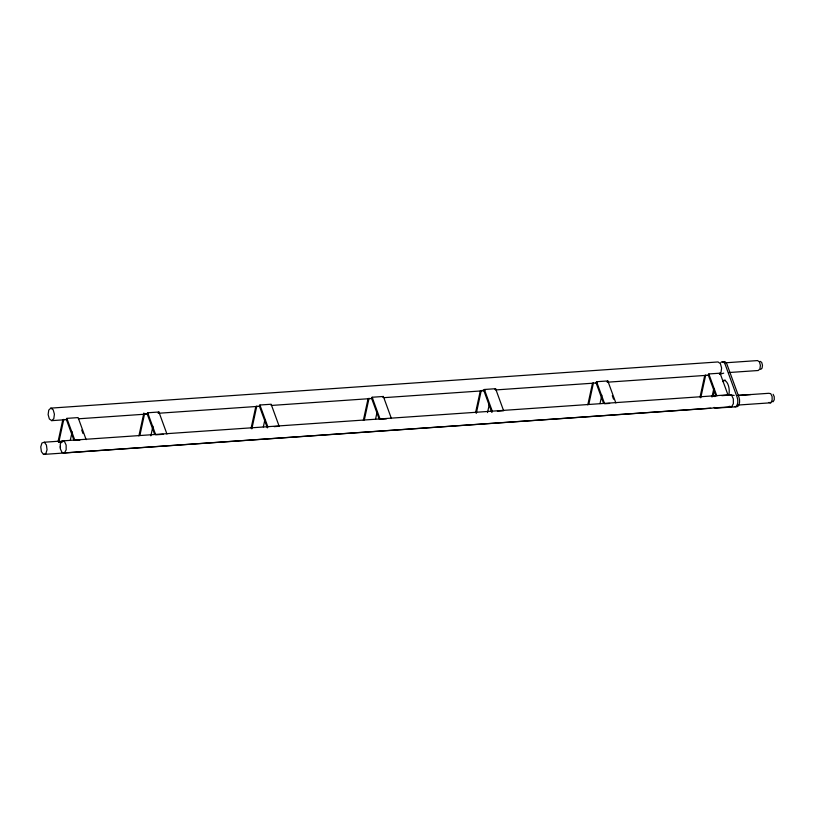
<?xml version="1.0" encoding="UTF-8"?>
<svg xmlns="http://www.w3.org/2000/svg" width="815" height="815" viewBox="0 0 815 815"><rect width="100%" height="100%" fill="white"/><g stroke="black" fill="none" stroke-linecap="round" stroke-linejoin="round"><path stroke-width="1.22" d="M62.561 441.974L58.812 442.229L58.089 441.496L62.796 419.807M58.812 442.229L63.794 419.338M70.304 440.253L72.138 431.818M138.886 435.913L143.868 413.011M139.885 435.434L144.591 413.745L147.087 413.582L147.688 412.777L158.905 412.003L166.953 434.049M150.846 435.862L152.935 426.225M251.122 428.14L255.829 406.451M251.845 428.873L256.827 405.982M263.337 426.897L264.906 419.664M363.347 420.377L368.064 398.688M364.336 419.908L369.052 398.219M375.562 419.134L376.866 413.103M475.573 412.614L480.29 390.925M476.306 413.348L481.278 390.456M487.523 412.573L489.357 404.138M587.798 404.851L592.515 383.162M588.797 404.383L593.503 382.693M600.013 403.598L601.847 395.163M700.034 397.088L704.741 375.399M700.757 397.822L705.739 374.92M711.984 397.037L713.818 388.612M712.952 396.498L714.266 390.426M61.971 440.925L60.279 444.002L60.31 448.78L62.042 452.468L64.477 452.896L731.666 406.736L733.368 403.659L733.337 398.881L731.595 395.194L729.17 394.766L61.971 440.925L64.405 441.363L66.137 445.041L66.168 449.819L64.477 452.896M737.432 405.096L770.786 402.793L772.131 400.348L772.111 396.559L770.725 393.645L768.8 393.299L737.921 395.438M86.146 439.642L78.108 417.596L66.881 418.37L66.26 419.195L73.88 440.08M158.283 412.828L158.905 412.003M274.186 426.632L279.178 426.286L271.14 404.24L259.914 405.014L259.292 405.839L267.33 427.885M391.404 418.523L383.366 396.477L372.139 397.251L371.518 398.077L379.138 418.961M382.744 397.292L383.366 396.477M484.375 389.488L483.743 390.304L491.781 412.349L492.413 411.534L484.375 389.488L495.591 388.704L503.629 410.75L497.395 411.188M494.97 389.529L495.591 388.704M615.865 402.987L607.817 380.941L596.6 381.715L595.979 382.541L603.589 403.425M607.195 381.766L607.817 380.941M721.856 395.652L728.09 395.224L720.053 373.178L708.826 373.953L708.204 374.778L715.815 395.662M719.421 374.004L720.053 373.178M719.594 373.83L720.99 372.506L721.611 368.013L720.389 363.643L718.035 361.952L50.846 408.121L48.747 410.098L48.126 414.591L49.348 418.961L51.702 420.652L66.922 419.593M51.702 420.652L53.8 418.666L54.411 414.183L53.189 409.813L50.846 408.121M760.741 369.389L762.086 368.115L762.483 365.232L761.699 362.42L760.191 361.34M59.515 441.16L44.295 442.219L41.952 442.993L40.75 446.895L41.392 451.632L43.501 454.424L710.69 408.264M43.501 454.424L45.834 453.649L47.046 449.748L46.404 445.01L44.295 442.219M720.093 374.156L723.7 373.148M725.452 362.797L757.563 360.576L759.427 361.911L760.395 365.375L759.906 368.94L758.245 370.509L728.6 372.557M482.531 390.365L485.017 390.191M78.342 418.808L148.096 413.979M158.253 413.276L259.72 406.257M271.14 405.463L372.618 398.443M384.028 397.659L484.232 390.721M495.652 389.937L597.13 382.907M607.277 382.204L708.744 375.185M58.089 441.496L60.585 441.322M79.911 440.069L74.919 440.416L66.881 418.37M163.204 434.303L155.726 434.823L147.688 412.777M386.412 418.859L380.177 419.297L372.139 397.251M609.63 403.415L604.638 403.761L596.6 381.715M738.471 395.377L750.819 394.521M711.495 396.049L715.081 396.518M729.17 394.766L734.203 395.438M771.601 401.428L773.16 401.714L774.25 399.737L774.23 396.671L773.119 394.297M768.861 402.447L770.786 402.793M729.242 406.298L731.666 406.736M708.826 373.953L716.864 395.998M612.279 395.693L613.542 399.167M259.914 405.014L267.952 427.06M147.067 413.602L154.677 434.487M81.714 430.014L82.987 433.498M60.33 446.416L60.442 447.975M723.577 380.279A9.872 4.951 86 0 1 728.865 394.776M722.986 381.644A9.872 4.951 86 0 1 725.37 380.157M720.796 362.604A6.265 3.148 86 0 1 725.238 364.611L737.157 397.302A6.265 3.148 86 0 1 735.079 406.868M714.154 407.388A6.265 3.148 86 0 0 715.784 408.121L736.872 406.746A6.265 3.148 86 0 0 738.95 397.18L727.031 364.488A6.265 3.148 86 0 0 722.589 362.481"/></g></svg>
